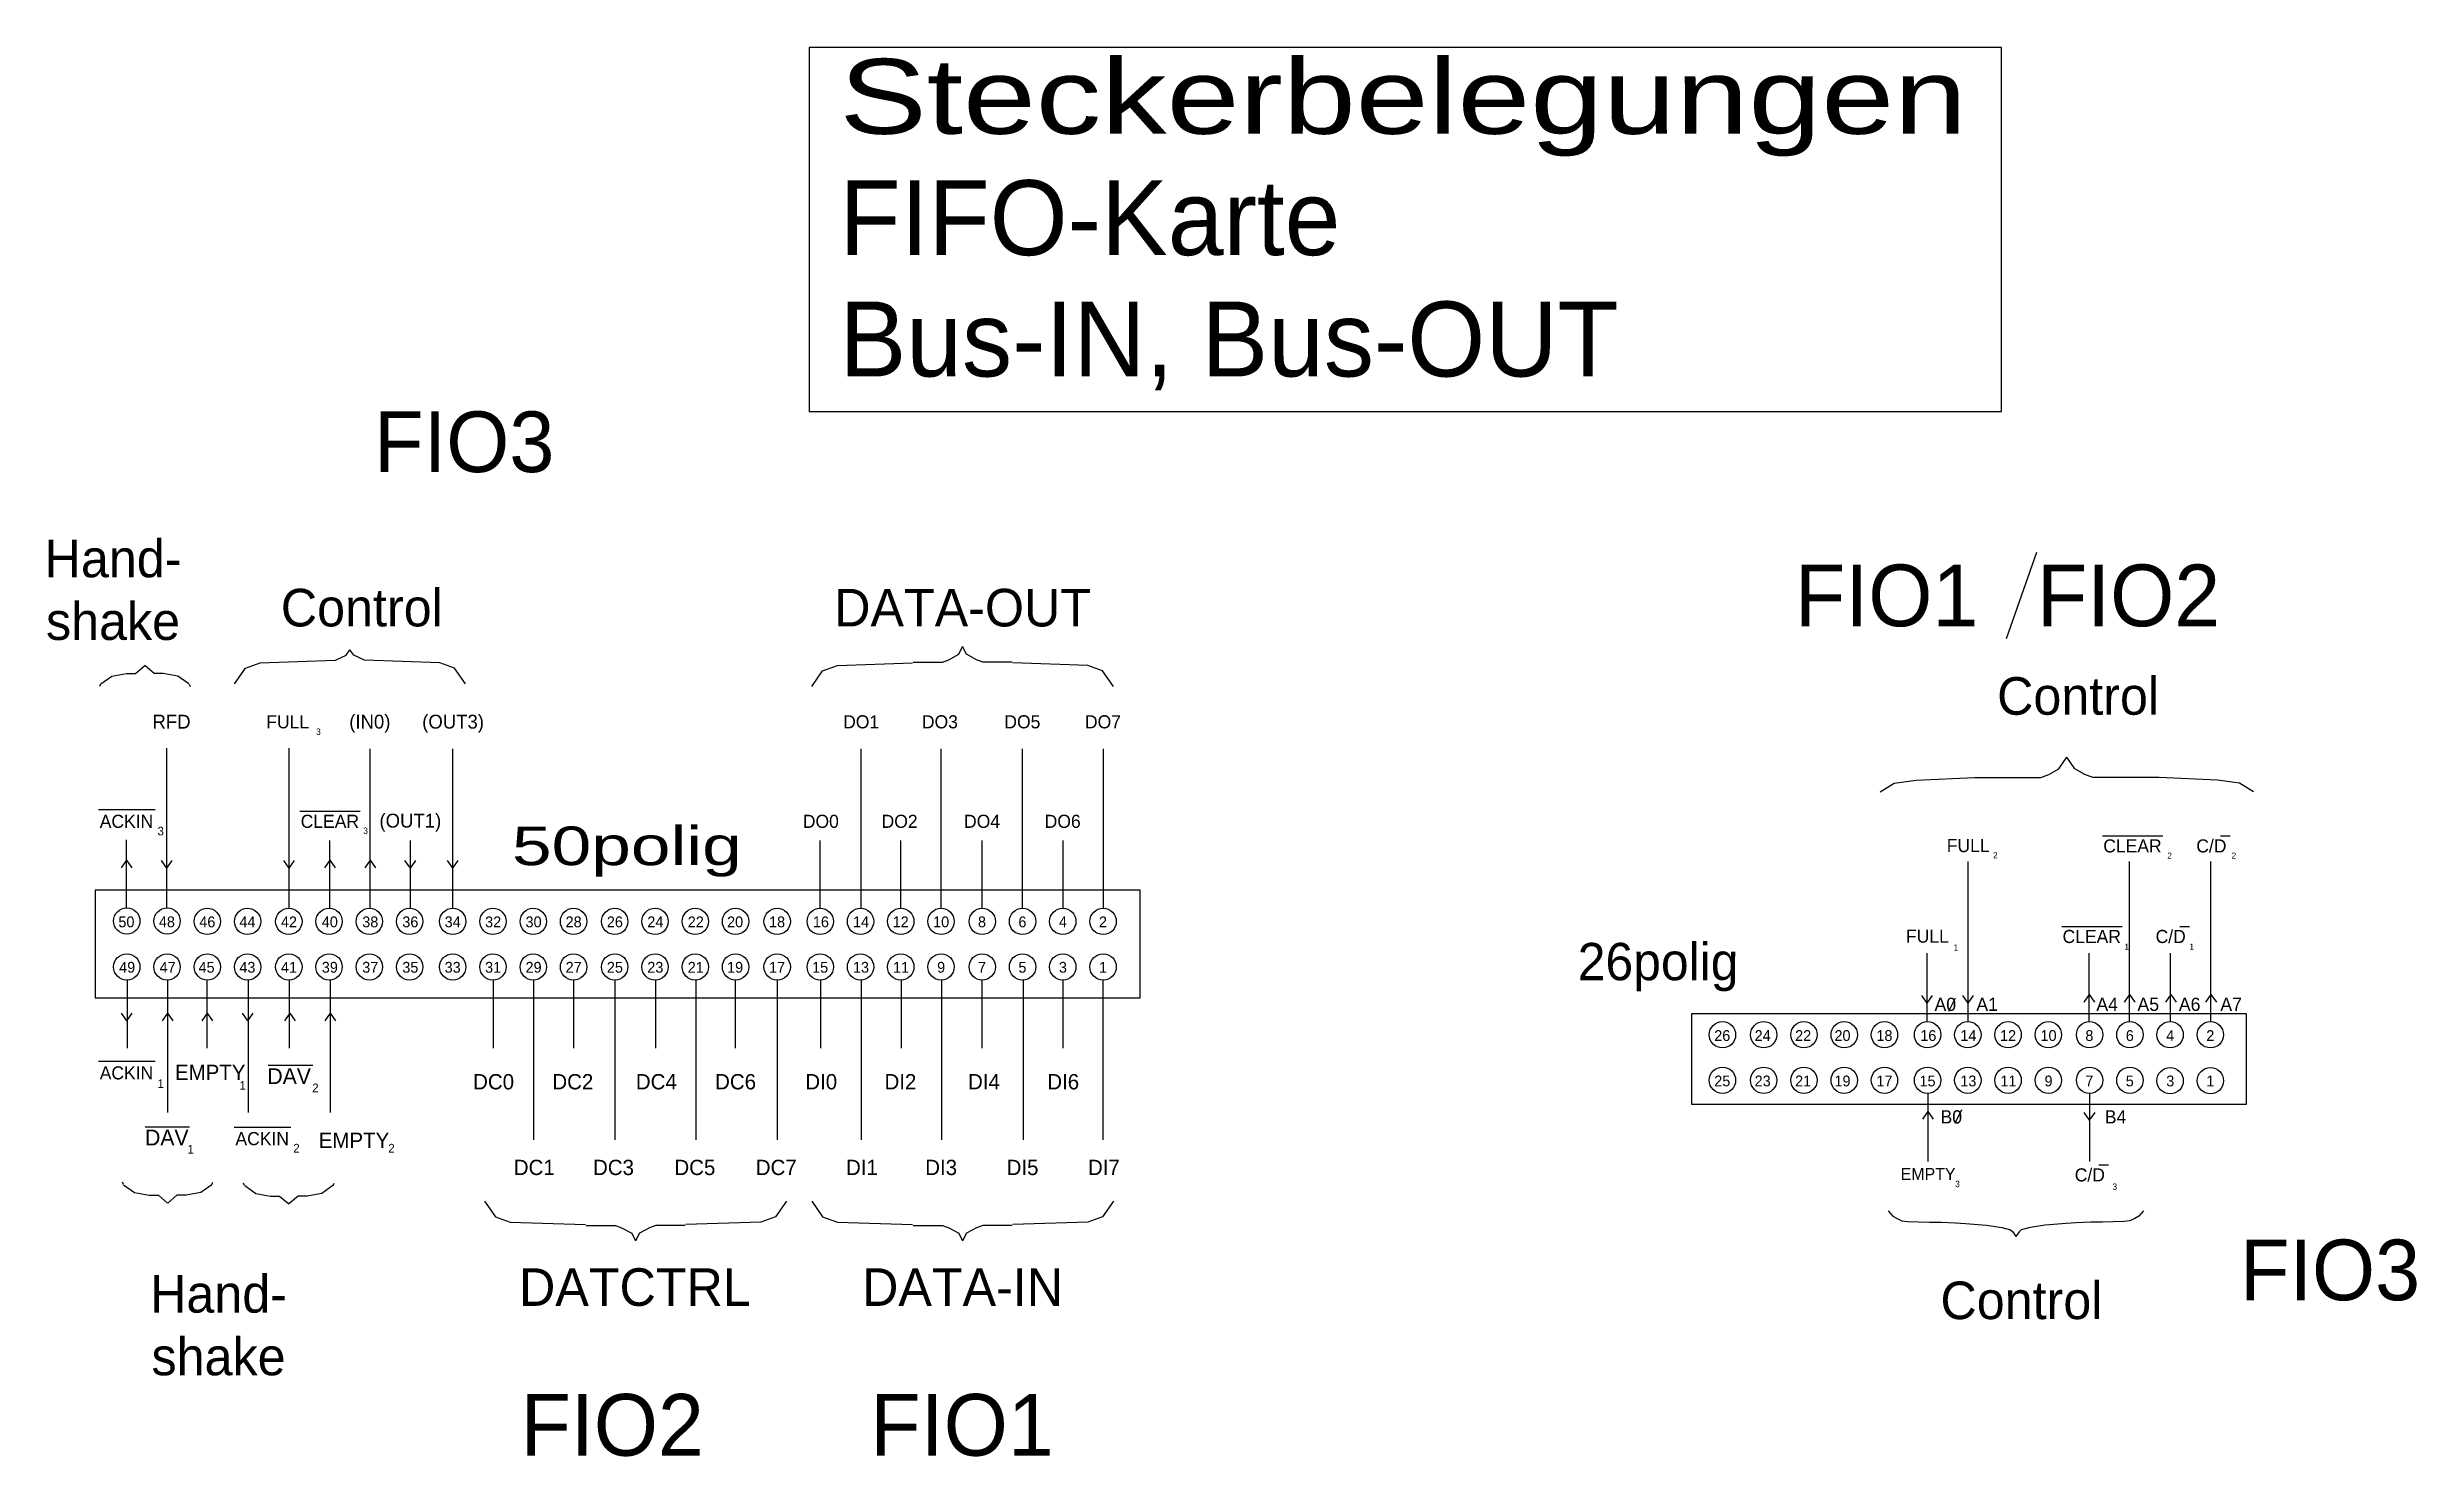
# Model space of a CAD drawing. Extents: x 3.03 to 10.8, y 1.55 to 6.17.
import ezdxf
from ezdxf.enums import TextEntityAlignment as Align

# ---------------------------------------------------------------- set-up
doc = ezdxf.new("R2010")
doc.units = 0
doc.layers.get('0').update_dxf_attribs({"linetype": 'CONTINUOUS'})

# ---------------------------------------------------------------- blocks, each defined once
blk = doc.blocks.new('RECTANG')
at = {"color": 0}
for p, q in [((1, 1), (0, 1)), ((0, 1), (0, 0)), ((1, 0), (1, 1)), ((0, 0), (1, 0))]:
    blk.add_line(p, q, dxfattribs=at)

msp = doc.modelspace()

# ---------------------------------------------------------------- linework, layer by layer
at = {"color": 0}
for p, q in [((9.4582, 4.2341), (9.5573, 4.5174)), ((4.0144, 4.1803), (4.0264, 4.1975)), ((4.0385, 4.1803), (4.0264, 4.1975)), ((6.0225, 4.1827), (6.0351, 4.2081)), ((6.0478, 4.1827), (6.0351, 4.2081)), ((3.2455, 4.1116), (3.2936, 4.1202)), ((3.2936, 4.1202), (3.3236, 4.1202)), ((3.3236, 4.1202), (3.3536, 4.146)), ((3.3842, 4.1202), (3.3541, 4.146)), ((3.4142, 4.1202), (3.3842, 4.1202)), ((3.4623, 4.1116), (3.4142, 4.1202)), ((3.648, 4.0859), (3.684, 4.1374)), ((3.684, 4.1374), (3.7321, 4.1546)), ((3.7321, 4.1546), (3.9784, 4.1631)), ((3.9784, 4.1631), (4.0144, 4.1803)), ((4.0745, 4.1631), (4.0385, 4.1803)), ((4.3208, 4.1546), (4.0745, 4.1631)), ((4.3689, 4.1374), (4.3208, 4.1546)), ((4.4049, 4.0859), (4.3689, 4.1374)), ((5.5403, 4.0773), (5.5763, 4.1288)), ((5.5763, 4.1288), (5.6244, 4.146)), ((5.6244, 4.146), (5.8707, 4.1546)), ((5.8727, 4.1573), (5.9691, 4.1573)), ((5.9691, 4.1573), (5.9895, 4.1646)), ((5.9895, 4.1646), (6.0225, 4.1827)), ((6.0808, 4.1646), (6.0478, 4.1827)), ((6.1011, 4.1573), (6.0808, 4.1646)), ((6.1976, 4.1573), (6.1011, 4.1573)), ((6.4459, 4.146), (6.1996, 4.1546)), ((6.494, 4.1288), (6.4459, 4.146)), ((6.53, 4.0773), (6.494, 4.1288)), ((3.2087, 4.0851), (3.2056, 4.0776)), ((3.2095, 4.0859), (3.2455, 4.1116)), ((3.4983, 4.0859), (3.4623, 4.1116)), ((3.499, 4.0851), (3.5022, 4.0776)), ((3.4257, 3.3512), (3.4257, 3.8748)), ((3.8266, 3.3512), (3.8266, 3.8748)), ((4.0925, 3.3494), (4.0925, 3.8731)), ((4.3634, 3.3494), (4.3634, 3.8731)), ((5.7025, 3.3494), (5.7025, 3.8731)), ((5.9645, 3.3494), (5.9645, 3.8731)), ((6.2311, 3.3494), (6.2311, 3.8731)), ((6.4967, 3.3494), (6.4967, 3.8731)), ((9.5969, 3.7886), (9.6299, 3.8075)), ((9.6299, 3.8075), (9.6562, 3.8451)), ((9.6819, 3.8075), (9.6555, 3.8451)), ((9.7148, 3.7886), (9.6819, 3.8075)), ((9.0436, 3.7322), (9.0897, 3.7604)), ((9.0897, 3.7604), (9.1622, 3.7698)), ((9.1622, 3.7698), (9.3532, 3.7792)), ((9.3532, 3.7792), (9.5179, 3.7792)), ((9.5179, 3.7792), (9.5706, 3.7792)), ((9.5706, 3.7792), (9.5969, 3.7886)), ((9.7412, 3.7792), (9.7148, 3.7886)), ((9.7939, 3.7792), (9.7412, 3.7792)), ((9.9585, 3.7792), (9.7939, 3.7792)), ((10.1496, 3.7698), (9.9585, 3.7792)), ((10.222, 3.7604), (10.1496, 3.7698)), ((10.2681, 3.7322), (10.222, 3.7604)), ((3.2015, 3.6739), (3.3874, 3.6739)), ((3.8621, 3.6682), (4.0599, 3.6682)), ((3.2936, 3.3512), (3.2936, 3.5744)), ((9.7727, 3.5876), (9.9705, 3.5876)), ((10.1595, 3.5876), (10.1911, 3.5876)), ((3.294, 3.5076), (3.2764, 3.4825)), ((3.294, 3.5076), (3.3116, 3.4825)), ((3.4262, 3.4822), (3.4086, 3.5073)), ((3.4262, 3.4822), (3.4437, 3.5073)), ((3.827, 3.4822), (3.8095, 3.5073)), ((3.827, 3.4822), (3.8446, 3.5073)), ((3.9603, 3.5076), (3.9428, 3.4825)), ((3.9603, 3.5076), (3.9779, 3.4825)), ((3.9604, 3.3494), (3.9604, 3.5726)), ((4.0922, 3.5076), (4.0746, 3.4825)), ((4.0922, 3.5076), (4.1097, 3.4825)), ((4.2243, 3.4822), (4.2068, 3.5073)), ((4.2243, 3.4822), (4.2419, 3.5073)), ((4.2247, 3.3494), (4.2247, 3.5726)), ((4.3634, 3.4822), (4.3458, 3.5073)), ((4.3634, 3.4822), (4.3809, 3.5073)), ((5.5678, 3.3494), (5.5678, 3.5726)), ((5.8323, 3.3494), (5.8323, 3.5726)), ((6.0989, 3.3494), (6.0989, 3.5726)), ((6.3645, 3.3494), (6.3645, 3.5726)), ((9.3322, 2.9797), (9.3322, 3.5033)), ((9.8608, 2.9797), (9.8608, 3.5033)), ((10.1279, 2.9797), (10.1279, 3.5033)), ((9.6392, 3.2908), (9.837, 3.2908)), ((10.026, 3.2908), (10.0576, 3.2908)), ((9.1975, 2.9797), (9.1975, 3.2029)), ((9.7286, 2.9797), (9.7286, 3.2029)), ((9.9957, 2.9797), (9.9957, 3.2029)), ((3.2958, 3.1143), (3.2958, 2.8912)), ((3.4279, 3.1143), (3.4279, 2.6802)), ((3.5566, 3.1143), (3.5566, 2.8912)), ((3.6924, 3.1143), (3.6924, 2.6802)), ((3.8273, 3.1143), (3.8273, 2.8912)), ((3.9613, 3.1143), (3.9613, 2.6802)), ((4.496, 3.1145), (4.496, 2.8913)), ((4.6282, 3.1145), (4.6282, 2.5909)), ((4.7593, 3.1145), (4.7593, 2.8913)), ((4.8952, 3.1145), (4.8952, 2.5909)), ((5.028, 3.1145), (5.028, 2.8913)), ((5.1601, 3.1145), (5.1601, 2.5909)), ((5.289, 3.1145), (5.289, 2.8913)), ((5.4273, 3.1145), (5.4273, 2.5909)), ((5.5691, 3.1145), (5.5691, 2.8913)), ((5.7025, 3.1145), (5.7025, 2.5909)), ((5.8336, 3.1145), (5.8336, 2.8913)), ((5.9657, 3.1145), (5.9657, 2.5909)), ((6.0985, 3.1145), (6.0985, 2.8913)), ((6.2332, 3.1145), (6.2332, 2.5909)), ((6.3633, 3.1145), (6.3633, 2.8913)), ((6.4954, 3.1145), (6.4954, 2.5909)), ((9.1976, 3.0391), (9.18, 3.0642)), ((9.1976, 3.0391), (9.2152, 3.0642)), ((9.2692, 3.0125), (9.2903, 3.057)), ((9.3323, 3.0391), (9.3147, 3.0642)), ((9.3323, 3.0391), (9.3498, 3.0642)), ((9.7288, 3.0671), (9.7113, 3.042)), ((9.7288, 3.0671), (9.7464, 3.042)), ((9.8608, 3.0671), (9.8433, 3.042)), ((9.8608, 3.0671), (9.8784, 3.042)), ((9.9965, 3.0671), (9.9789, 3.042)), ((9.9965, 3.0671), (10.0141, 3.042)), ((10.1285, 3.0671), (10.1109, 3.042)), ((10.1285, 3.0671), (10.1461, 3.042)), ((3.2946, 2.9809), (3.277, 3.006)), ((3.2946, 2.9809), (3.3121, 3.006)), ((3.4283, 3.0063), (3.4107, 2.9812)), ((3.4283, 3.0063), (3.4459, 2.9812)), ((3.5585, 3.0063), (3.5409, 2.9812)), ((3.5585, 3.0063), (3.576, 2.9812)), ((3.6915, 2.9809), (3.6739, 3.006)), ((3.6915, 2.9809), (3.709, 3.006)), ((3.8295, 3.0063), (3.8119, 2.9812)), ((3.8295, 3.0063), (3.847, 2.9812)), ((3.9618, 3.0063), (3.9442, 2.9812)), ((3.9618, 3.0063), (3.9793, 2.9812)), ((3.2015, 2.8486), (3.3874, 2.8486)), ((3.758, 2.8364), (3.9043, 2.8364)), ((9.1997, 2.7432), (9.1997, 2.52)), ((9.7304, 2.7434), (9.7304, 2.5202)), ((9.1998, 2.6837), (9.1822, 2.6586)), ((9.1998, 2.6837), (9.2174, 2.6586)), ((9.2901, 2.6456), (9.3112, 2.6901)), ((9.7306, 2.6559), (9.713, 2.681)), ((9.7306, 2.6559), (9.7482, 2.681)), ((3.3543, 2.6332), (3.5006, 2.6332)), ((3.6465, 2.6331), (3.8324, 2.6331)), ((9.7609, 2.5093), (9.7925, 2.5093)), ((3.2834, 2.4449), (3.2803, 2.4524)), ((3.2841, 2.4441), (3.3202, 2.4183)), ((3.3202, 2.4183), (3.3682, 2.4098)), ((3.3682, 2.4098), (3.3983, 2.4098)), ((3.3983, 2.4098), (3.4283, 2.384)), ((3.4588, 2.4098), (3.4288, 2.384)), ((3.4889, 2.4098), (3.4588, 2.4098)), ((3.5369, 2.4183), (3.4889, 2.4098)), ((3.573, 2.4441), (3.5369, 2.4183)), ((3.5737, 2.4449), (3.5769, 2.4524)), ((3.6807, 2.4419), (3.6775, 2.4494)), ((3.6814, 2.441), (3.7174, 2.4153)), ((3.7174, 2.4153), (3.7655, 2.4067)), ((3.9342, 2.4153), (3.8861, 2.4067)), ((3.9702, 2.441), (3.9342, 2.4153)), ((3.971, 2.4419), (3.9741, 2.4494)), ((3.7655, 2.4067), (3.7955, 2.4067)), ((3.7955, 2.4067), (3.8256, 2.381)), ((3.8561, 2.4067), (3.8261, 2.381)), ((3.8861, 2.4067), (3.8561, 2.4067)), ((4.4679, 2.3904), (4.5039, 2.3389)), ((4.5039, 2.3389), (4.552, 2.3217)), ((5.4216, 2.3389), (5.3736, 2.3217)), ((5.4577, 2.3904), (5.4216, 2.3389)), ((5.5403, 2.3904), (5.5763, 2.3389)), ((5.5763, 2.3389), (5.6244, 2.3217)), ((6.494, 2.3389), (6.4459, 2.3217)), ((6.53, 2.3904), (6.494, 2.3389)), ((9.0699, 2.358), (9.0854, 2.3408)), ((9.0854, 2.3408), (9.0991, 2.3334)), ((9.0991, 2.3334), (9.1145, 2.3261)), ((9.8783, 2.3334), (9.8629, 2.3261)), ((9.8921, 2.3408), (9.8783, 2.3334)), ((9.9075, 2.358), (9.8921, 2.3408)), ((4.552, 2.3217), (4.7983, 2.3131)), ((4.8003, 2.3103), (4.8968, 2.3103)), ((4.8968, 2.3103), (4.9171, 2.3031)), ((4.9171, 2.3031), (4.9501, 2.2849)), ((4.9501, 2.2849), (4.9628, 2.2595)), ((4.9755, 2.2849), (4.9628, 2.2595)), ((5.0085, 2.3031), (4.9755, 2.2849)), ((5.0288, 2.3103), (5.0085, 2.3031)), ((5.1252, 2.3103), (5.0288, 2.3103)), ((5.3736, 2.3217), (5.1273, 2.3131)), ((5.6244, 2.3217), (5.8707, 2.3131)), ((5.8727, 2.3103), (5.9691, 2.3103)), ((5.9691, 2.3103), (5.9895, 2.3031)), ((5.9895, 2.3031), (6.0225, 2.2849)), ((6.0225, 2.2849), (6.0351, 2.2595)), ((6.0478, 2.2849), (6.0351, 2.2595)), ((6.0808, 2.3031), (6.0478, 2.2849)), ((6.1011, 2.3103), (6.0808, 2.3031)), ((6.1976, 2.3103), (6.1011, 2.3103)), ((6.4459, 2.3217), (6.1996, 2.3131)), ((9.1145, 2.3261), (9.1334, 2.3236)), ((9.1334, 2.3236), (9.2055, 2.3212)), ((9.2055, 2.3212), (9.2433, 2.3212)), ((9.2433, 2.3212), (9.2913, 2.3187)), ((9.2913, 2.3187), (9.3239, 2.3163)), ((9.3239, 2.3163), (9.3926, 2.3114)), ((9.3926, 2.3114), (9.4424, 2.304)), ((9.4424, 2.304), (9.4715, 2.2966)), ((9.4715, 2.2966), (9.4784, 2.2893)), ((9.4784, 2.2893), (9.4887, 2.2746)), ((9.499, 2.2893), (9.4887, 2.2746)), ((9.5059, 2.2966), (9.499, 2.2893)), ((9.5351, 2.304), (9.5059, 2.2966)), ((9.5848, 2.3114), (9.5351, 2.304)), ((9.6535, 2.3163), (9.5848, 2.3114)), ((9.6861, 2.3187), (9.6535, 2.3163)), ((9.7342, 2.3212), (9.6861, 2.3187)), ((9.7719, 2.3212), (9.7342, 2.3212)), ((9.844, 2.3236), (9.7719, 2.3212)), ((9.8629, 2.3261), (9.844, 2.3236))]:
    msp.add_line(p, q, dxfattribs=at)
for centre in [(3.2946, 3.3085), (3.4267, 3.3085), (3.5587, 3.3071), (3.6908, 3.3071), (3.8259, 3.3071), (3.9579, 3.3071), (4.09, 3.3071), (4.222, 3.3071), (4.3633, 3.3071), (4.4953, 3.3071), (4.6274, 3.3071), (4.7594, 3.3071), (4.8945, 3.3071), (5.0266, 3.3071), (5.1586, 3.3071), (5.2906, 3.3071), (5.4271, 3.3071), (5.5684, 3.3071), (5.7004, 3.3071), (5.8325, 3.3071), (5.9645, 3.3071), (6.0996, 3.3071), (6.2317, 3.3071), (6.3637, 3.3071), (6.4958, 3.3071), (3.2946, 3.1579), (3.4267, 3.1579), (3.5587, 3.1579), (3.6908, 3.1579), (3.8259, 3.1579), (3.9579, 3.1579), (4.09, 3.1579), (4.222, 3.1579), (4.3633, 3.1579), (4.4953, 3.1579), (4.6274, 3.1579), (4.7594, 3.1579), (4.8945, 3.1579), (5.0266, 3.1579), (5.1586, 3.1579), (5.2906, 3.1579), (5.4271, 3.1579), (5.5684, 3.1579), (5.7004, 3.1579), (5.8325, 3.1579), (5.9645, 3.1579), (6.0996, 3.1579), (6.2317, 3.1579), (6.3637, 3.1579), (6.4958, 3.1579), (8.5267, 2.9356), (8.6618, 2.9356), (8.7939, 2.9356), (8.9259, 2.9356), (9.0579, 2.9356), (9.1992, 2.9356), (9.3312, 2.9356), (9.4633, 2.9356), (9.5953, 2.9356), (9.7304, 2.9356), (9.8625, 2.9356), (9.9945, 2.9356), (10.1266, 2.9356), (8.5267, 2.7864), (8.6618, 2.7864), (8.7939, 2.7864), (8.9259, 2.7864), (9.0579, 2.7864), (9.1992, 2.7864), (9.3312, 2.7864), (9.4633, 2.7864), (9.5953, 2.7864), (9.7304, 2.7864), (9.8625, 2.7864), (9.9945, 2.785), (10.1266, 2.785)]:
    msp.add_circle(centre, 0.0432, dxfattribs=at)
msp.add_trace([(5.2022, 3.1537), (5.2022, 3.1637), (5.2022, 3.1537), (5.2022, 3.1637)], dxfattribs=at)

# ---------------------------------------------------------------- block references
for p, xscale, yscale, zscale in [((5.5323, 4.9782), 3.908864957124756, 1.194056864551797, 3.908864957124756), ((8.4252, 2.7083), 1.820026384994223, 0.2953303935764117, 1.820026384994223)]:
    msp.add_blockref('RECTANG', p, dxfattribs=dict(at, xscale=xscale, yscale=yscale, zscale=zscale))
at = {"color": 0, "xscale": 0.3525592962809272, "yscale": 3.425882761356874, "zscale": 0.3525592962809272, "rotation": 90}
msp.add_blockref('RECTANG', (6.6173, 3.0571), dxfattribs=at)

# ---------------------------------------------------------------- texts
at = {"color": 0}
for s, height, p, p2 in [('Steckerbelegungen', 0.245649, (5.6314, 5.8889), (9.3279, 5.8889)), ('50polig', 0.12659, (4.5576, 3.4915), (5.3111, 3.4915))]:
    msp.add_text(s, height=height, dxfattribs=at).set_placement(p, p2, align=Align.ALIGNED)
for s, height, p in [('FIFO-Karte', 0.24565, (5.6314, 5.4912)), ('Bus-IN, Bus-OUT', 0.245649, (5.6314, 5.0935)), ('FIO1', 0.20238, (8.7642, 4.2746)), ('FIO2', 0.20238, (9.5573, 4.2746)), ('RFD', 0.04545, (3.3789, 3.9392)), ('3', 0.0209, (3.9151, 3.9185)), ('3', 0.0209, (4.0697, 3.594)), ('2', 0.0199, (9.4143, 3.5139)), ('2', 0.0199, (9.9854, 3.5129)), ('2', 0.0199, (10.1962, 3.5129)), ('26polig', 0.12225, (8.0521, 3.1144)), ('1', 0.0199, (9.2845, 3.2117)), ('1', 0.0199, (9.8447, 3.214)), ('1', 0.0199, (10.0579, 3.214)), ('A1', 0.04323, (9.3591, 3.0138)), ('A7', 0.04323, (10.1593, 3.0138)), ('DAV', 0.05188, (3.7557, 2.774)), ('DAV', 0.05188, (3.3545, 2.5727)), ('3', 0.0209, (9.2895, 2.436)), ('3', 0.0209, (9.8051, 2.427)), ('FIO2', 0.20238, (4.5854, 1.5556)), ('FIO1', 0.20238, (5.7326, 1.5556))]:
    msp.add_text(s, height=height, dxfattribs=at).set_placement(p)
for s, height, p in [('FIO3', 0.19886, (4.4012, 4.78)), ('Hand-', 0.12321, (3.2495, 4.4352)), ('shake', 0.12321, (3.2495, 4.2299)), ('Control', 0.12321, (4.0652, 4.2741)), ('DATA-OUT', 0.12321, (6.0351, 4.2741)), ('Control', 0.12321, (9.6928, 3.9846)), ('FULL', 0.04292, (3.8222, 3.94)), ('(IN0)', 0.04545, (4.0915, 3.9392)), ('(OUT3)', 0.04545, (4.3644, 3.9392)), ('DO1', 0.04292, (5.7025, 3.94)), ('DO3', 0.04292, (5.9608, 3.94)), ('DO5', 0.04292, (6.2311, 3.94)), ('DO7', 0.04292, (6.4954, 3.94)), ('ACKIN', 0.04292, (3.2936, 3.6138)), ('CLEAR', 0.04292, (3.9604, 3.6138)), ('(OUT1)', 0.04545, (4.2243, 3.6147)), ('DO0', 0.04292, (5.5703, 3.6138)), ('DO2', 0.04292, (5.8286, 3.6138)), ('DO4', 0.04292, (6.0989, 3.6138)), ('DO6', 0.04292, (6.3633, 3.6138)), ('3', 0.0283, (3.4058, 3.5892)), ('FULL', 0.04292, (9.3323, 3.5342)), ('CLEAR', 0.04292, (9.871, 3.5331)), ('C/D', 0.04292, (10.1298, 3.5331)), ('50', 0.03543, (3.2933, 3.2879)), ('48', 0.03543, (3.426, 3.2879)), ('46', 0.03543, (3.5586, 3.2879)), ('44', 0.03543, (3.69, 3.2879)), ('42', 0.03543, (3.8264, 3.2879)), ('40', 0.03543, (3.9603, 3.2879)), ('38', 0.03543, (4.0929, 3.2879)), ('36', 0.03543, (4.2243, 3.2879)), ('34', 0.03543, (4.3632, 3.2879)), ('32', 0.03543, (4.4958, 3.2879)), ('30', 0.03543, (4.6284, 3.2879)), ('28', 0.03543, (4.7598, 3.2879)), ('26', 0.03543, (4.895, 3.2879)), ('24', 0.03543, (5.0276, 3.2879)), ('22', 0.03543, (5.1602, 3.2879)), ('20', 0.03543, (5.2892, 3.2879)), ('18', 0.03543, (5.4268, 3.2879)), ('16', 0.03543, (5.5706, 3.2879)), ('14', 0.03543, (5.702, 3.2879)), ('12', 0.03543, (5.8321, 3.2879)), ('10', 0.03543, (5.9648, 3.2879)), ('8', 0.0354, (6.0987, 3.2879)), ('6', 0.0354, (6.2313, 3.2879)), ('4', 0.0354, (6.364, 3.2879)), ('2', 0.0354, (6.4954, 3.2879)), ('FULL', 0.04292, (9.1987, 3.2374)), ('CLEAR', 0.04292, (9.7375, 3.2363)), ('C/D', 0.04292, (9.9963, 3.2363)), ('49', 0.03543, (3.2958, 3.139)), ('47', 0.03543, (3.4285, 3.139)), ('45', 0.03543, (3.5561, 3.139)), ('43', 0.03543, (3.69, 3.139)), ('41', 0.03543, (3.8264, 3.139)), ('39', 0.03543, (3.9603, 3.139)), ('37', 0.03543, (4.0929, 3.139)), ('35', 0.03543, (4.2243, 3.139)), ('33', 0.03543, (4.3632, 3.139)), ('31', 0.03543, (4.4958, 3.139)), ('29', 0.03543, (4.6284, 3.139)), ('27', 0.03543, (4.7598, 3.139)), ('25', 0.03543, (4.895, 3.139)), ('23', 0.03543, (5.0276, 3.139)), ('21', 0.03543, (5.1602, 3.139)), ('19', 0.03543, (5.2892, 3.139)), ('17', 0.03543, (5.4268, 3.139)), ('15', 0.03543, (5.5681, 3.139)), ('13', 0.03543, (5.702, 3.139)), ('11', 0.03543, (5.8334, 3.139)), ('9', 0.0354, (5.9648, 3.139)), ('7', 0.0354, (6.0987, 3.139)), ('5', 0.0354, (6.2313, 3.139)), ('3', 0.0354, (6.364, 3.139)), ('1', 0.0354, (6.4954, 3.139)), ('A0', 0.04323, (9.2573, 3.0138)), ('A4', 0.04323, (9.7881, 3.0138)), ('A5', 0.04323, (9.9228, 3.0138)), ('A6', 0.04323, (10.0585, 3.0138)), ('26', 0.03543, (8.526, 2.9152)), ('24', 0.03543, (8.6586, 2.9152)), ('22', 0.03543, (8.7912, 2.9152)), ('20', 0.03543, (8.9202, 2.9152)), ('18', 0.03543, (9.0578, 2.9152)), ('16', 0.03543, (9.2016, 2.9152)), ('14', 0.03543, (9.333, 2.9152)), ('12', 0.03543, (9.4631, 2.9152)), ('10', 0.03543, (9.5958, 2.9152)), ('8', 0.0354, (9.7297, 2.9152)), ('6', 0.0354, (9.8623, 2.9152)), ('4', 0.0354, (9.9949, 2.9152)), ('2', 0.0354, (10.1263, 2.9152)), ('ACKIN', 0.04292, (3.2936, 2.7891)), ('EMPTY', 0.05017, (3.5681, 2.7871)), ('DC0', 0.05017, (4.4973, 2.7565)), ('DC2', 0.05017, (4.7571, 2.7565)), ('DC4', 0.05017, (5.0309, 2.7565)), ('DC6', 0.05017, (5.2907, 2.7565)), ('DI0', 0.05017, (5.5716, 2.7565)), ('DI2', 0.05017, (5.8313, 2.7565)), ('DI4', 0.05017, (6.1052, 2.7565)), ('DI6', 0.05017, (6.365, 2.7565)), ('25', 0.03543, (8.526, 2.7664)), ('23', 0.03543, (8.6586, 2.7664)), ('21', 0.03543, (8.7912, 2.7664)), ('19', 0.03543, (8.9202, 2.7664)), ('17', 0.03543, (9.0578, 2.7664)), ('15', 0.03543, (9.1991, 2.7664)), ('13', 0.03543, (9.333, 2.7664)), ('11', 0.03543, (9.4644, 2.7664)), ('9', 0.0354, (9.5958, 2.7664)), ('7', 0.0354, (9.7297, 2.7664)), ('5', 0.0354, (9.8623, 2.7664)), ('3', 0.0354, (9.9949, 2.7664)), ('1', 0.0354, (10.1263, 2.7664)), ('1', 0.0283, (3.406, 2.7615)), ('1', 0.0283, (3.6748, 2.7554)), ('2', 0.0283, (3.913, 2.7472)), ('B0', 0.04323, (9.2769, 2.6448)), ('B4', 0.04323, (9.8155, 2.6448)), ('1', 0.0283, (3.504, 2.5461)), ('ACKIN', 0.04292, (3.7386, 2.5736)), ('2', 0.0283, (3.851, 2.5495)), ('EMPTY', 0.05017, (4.0396, 2.5645)), ('2', 0.0283, (4.1625, 2.5495)), ('DC1', 0.05017, (4.6307, 2.4756)), ('DC3', 0.05017, (4.8905, 2.4756)), ('DC5', 0.05017, (5.1573, 2.4756)), ('DC7', 0.05017, (5.4241, 2.4756)), ('DI1', 0.05017, (5.705, 2.4756)), ('DI3', 0.05017, (5.9648, 2.4756)), ('DI5', 0.05017, (6.2316, 2.4756)), ('DI7', 0.05017, (6.4984, 2.4756)), ('EMPTY', 0.03912, (9.2009, 2.4598)), ('C/D', 0.04292, (9.7312, 2.4548)), ('FIO3', 0.19886, (10.5189, 2.0652)), ('Hand-', 0.12321, (3.5954, 2.0246)), ('DATCTRL', 0.12321, (4.9606, 2.0468)), ('DATA-IN', 0.12321, (6.0351, 2.0468)), ('Control', 0.12321, (9.507, 2.0033)), ('shake', 0.12321, (3.5954, 1.8192))]:
    msp.add_text(s, height=height, dxfattribs=at).set_placement(p, align=Align.CENTER)

doc.saveas('drawing.dxf')
